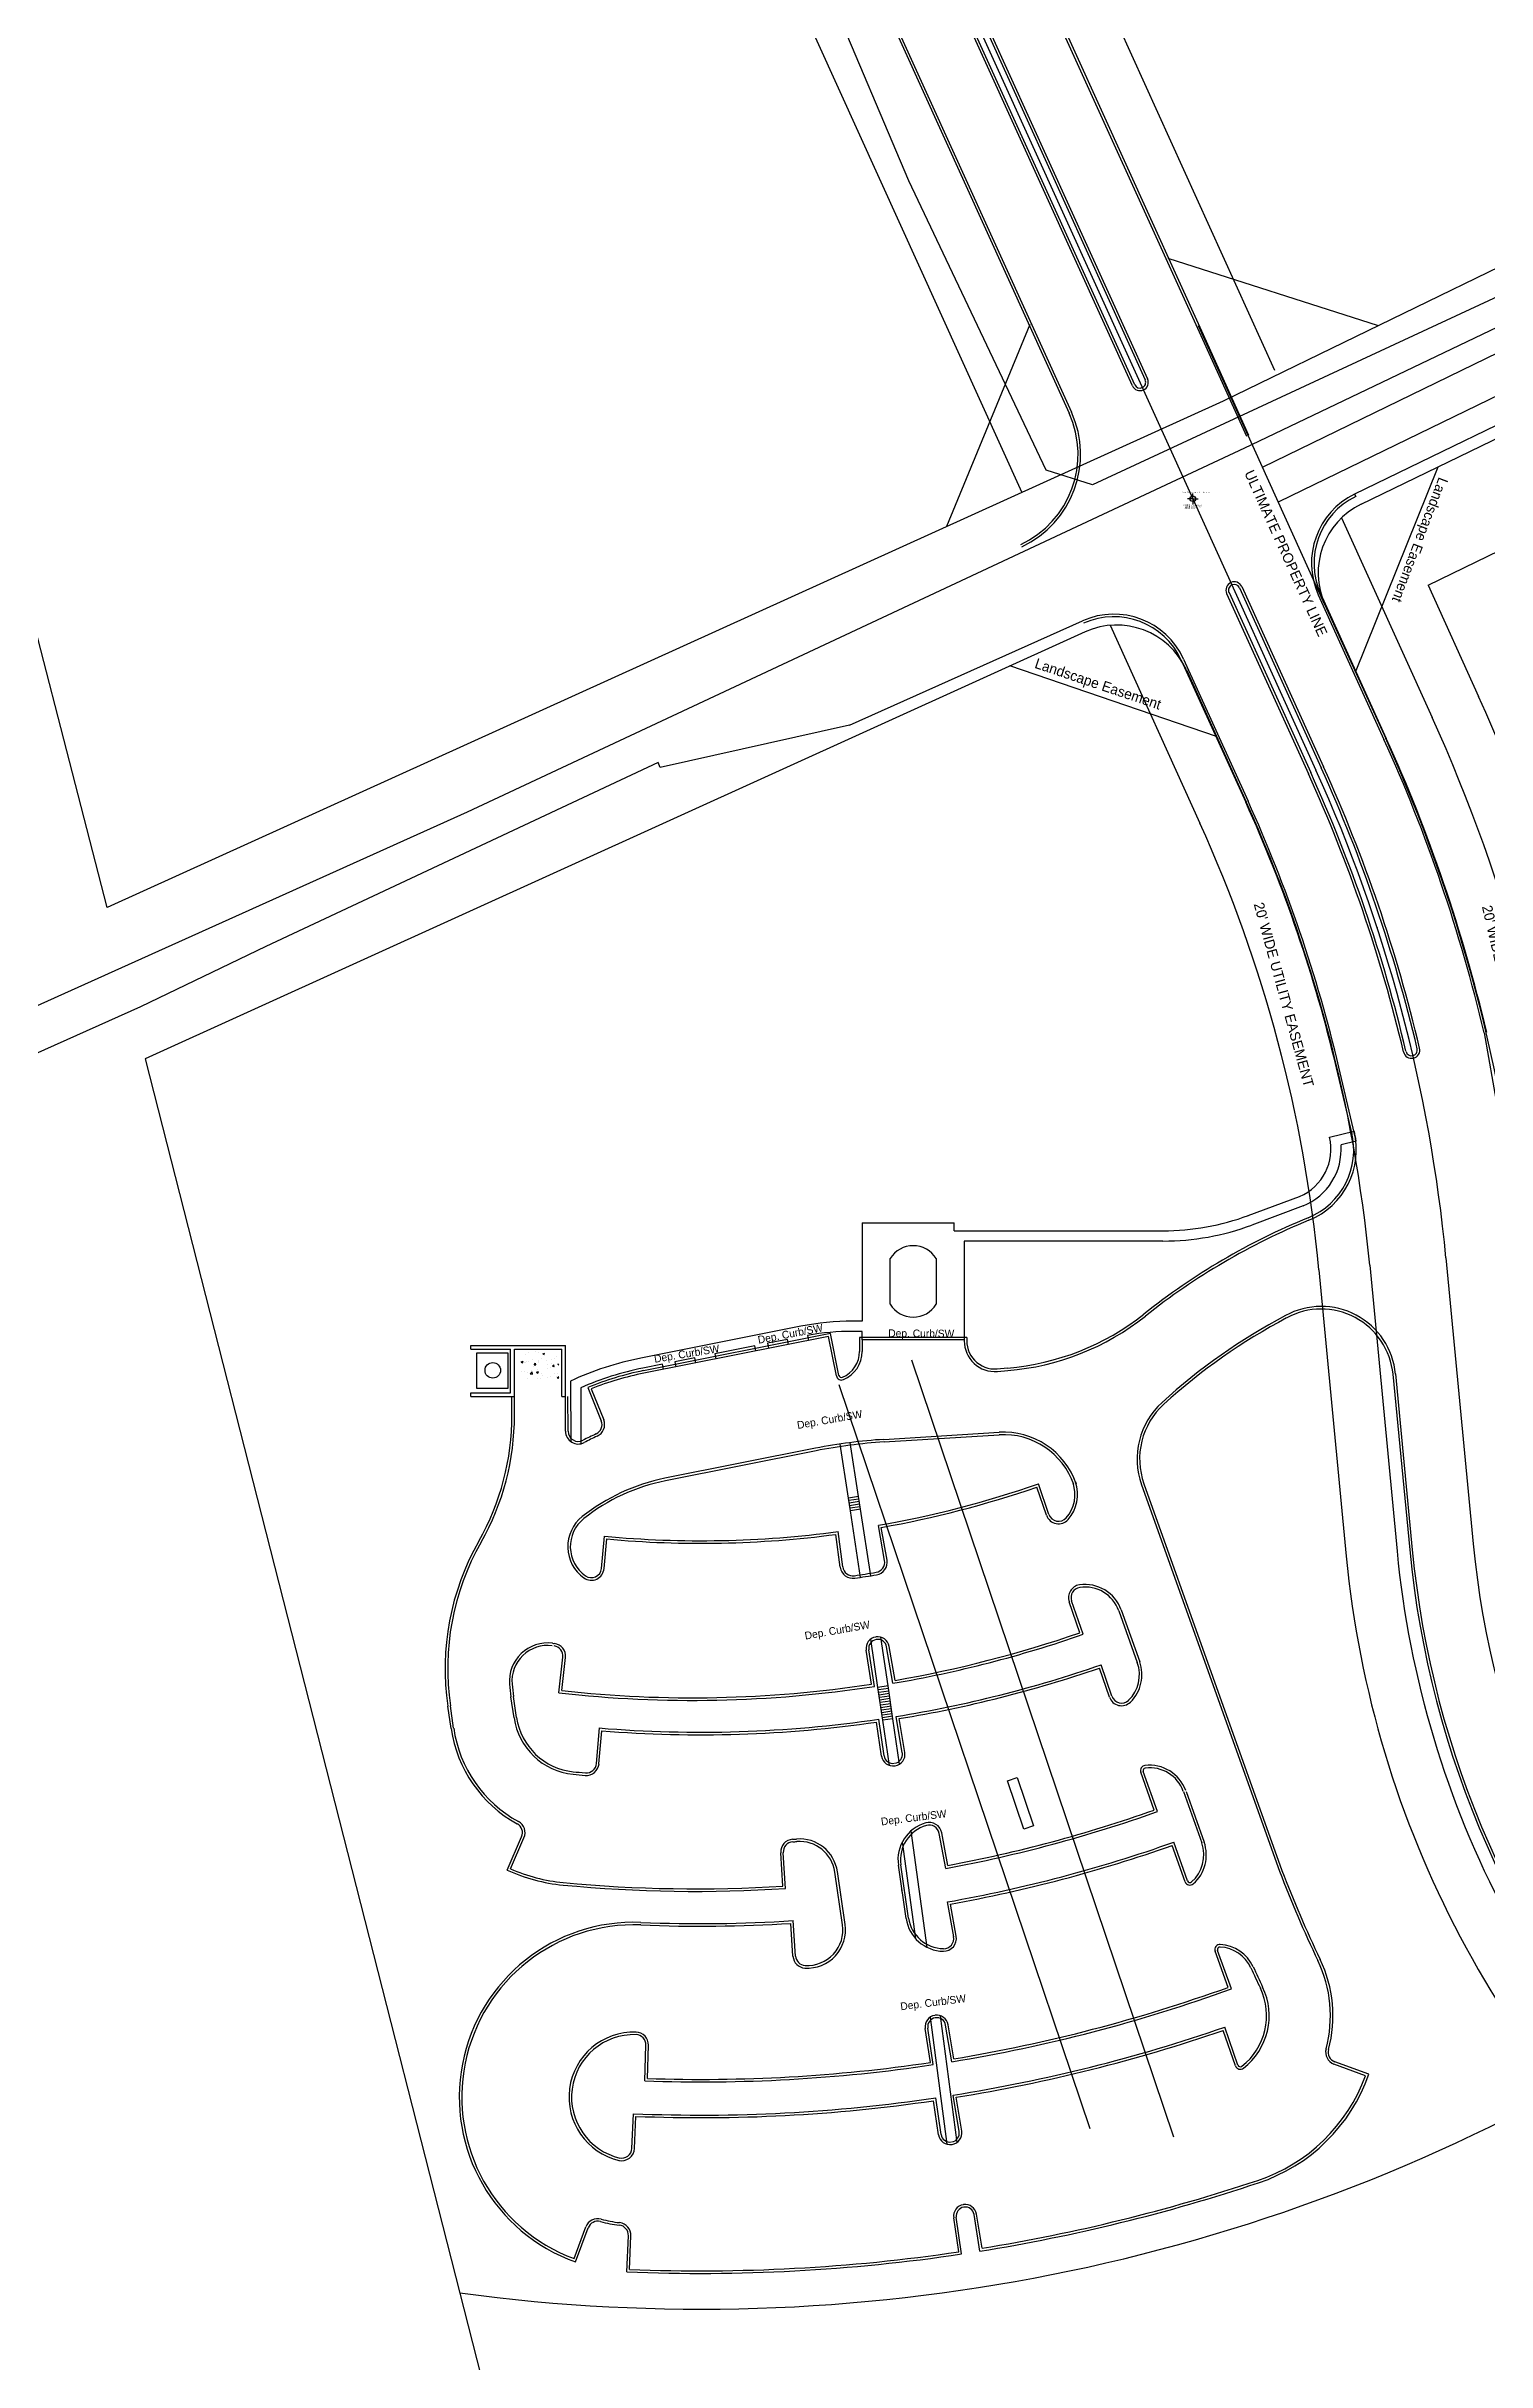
# Model space of a CAD drawing. Extents: x 5056 to 8489, y 7656 to 10510.
# Drawn here: x 5805 to 6370, y 8802 to 9709 of the extents above; entities that cross this region are included whole.
import ezdxf

# ---------------------------------------------------------------- set-up
doc = ezdxf.new("R2010")
doc.units = 0
for name, color, linetype in [('Ex Easements', 7, 'Continuous'), ('Ex Parcels', 7, 'Continuous'), ('Ex Roads', 7, 'Continuous'), ('Ex Utilities', 7, 'Continuous'), ('KML Placemark', 7, 'Continuous')]:
    doc.layers.add(name, color=color, linetype=linetype)

msp = doc.modelspace()

# ---------------------------------------------------------------- linework, layer by layer
at = {"layer": 'Ex Easements'}
for p, q in [((6173.25, 9831.23), (6286.46, 9581.8)), ((6076.9, 9777.35), (6187.37, 9533.98)), ((6244.58, 9625.68), (6327.09, 9599.32)), ((6190.47, 9599.72), (6157.93, 9520.61)), ((6318.15, 9463.6), (6350.5, 9543.98)), ((6221.98, 9481.91), (6257.13, 9404.46)), ((6263.69, 9438.4), (6182.72, 9465.98)), ((6303.82, 9229.38), (6314.51, 9117.33)), ((6144.14, 9194.13), (6246.79, 8889.8)), ((6115.71, 9184.54), (6214.03, 8893.06))]:
    msp.add_line(p, q, dxfattribs=at)
msp.add_lwpolyline([(6312.69, 9524.01), (6348.19, 9445.79)], dxfattribs=at)
for centre, radius, start, end in [((5756.31, 9177.14), 650, 5.44972, 24.41281), ((5756.31, 9177.14), 550, 5.44989, 24.41278), ((6712.71, 9155.31), 400, 185.44972, 230.34549)]:
    msp.add_arc(centre, radius, start, end, dxfattribs=at)
at = {"layer": 'Ex Parcels'}
for p, q in [((6991.97, 9922.11), (6266.24, 9569.77)), ((6281.7, 9543.93), (7054.55, 9919.15)), ((6288.25, 9530.44), (7061.1, 9905.65)), ((5829.01, 9371.32), (5702.4, 9861.89)), ((6320.39, 9529.37), (6586.36, 9658.5)), ((6346.62, 9497.64), (6590.34, 9615.96)), ((6306.17, 9489.98), (6256.56, 9599.29)), ((6266.24, 9569.77), (5829.01, 9371.32)), ((6346.62, 9497.64), (6366.41, 9454.06)), ((6306.17, 9489.98), (6329.98, 9437.52)), ((6212.17, 9479.34), (5843.8, 9312.14)), ((6251.88, 9464.42), (6275.35, 9412.72)), ((5843.8, 9312.14), (6121.67, 8223.1)), ((6323.74, 9231.27), (6334.43, 9119.22))]:
    msp.add_line(p, q, dxfattribs=at)
for centre, radius, start, end in [((6333.49, 9502.38), 30, 115.8908, 204.41278), ((6224.56, 9452.02), 30, 24.41278, 114.41278), ((5756.31, 9177.14), 670, 5.44972, 24.41281), ((5756.31, 9177.14), 630, 5.44972, 24.41281), ((5756.31, 9177.13), 570, 5.44972, 24.41278), ((6712.71, 9155.3), 380, 185.44972, 230.34611), ((6061.59, 9527.32), 705, 262.30185, 300.17995)]:
    msp.add_arc(centre, radius, start, end, dxfattribs=at)
at = {"layer": 'Ex Roads'}
for p, q in [((6154.78, 9821.72), (6256.85, 9596.84)), ((6155.69, 9822.13), (6257.76, 9597.25)), ((6129.63, 9806.36), (6254.4, 9531.47)), ((6106.76, 9783.54), (6205.95, 9565.02)), ((6107.67, 9783.96), (6206.86, 9565.43)), ((6230.73, 9575.74), (6153.59, 9745.71)), ((6474.17, 9646.81), (6274.41, 9551.18)), ((6256.85, 9596.84), (6275.37, 9556.02)), ((6257.76, 9597.25), (6276.28, 9556.44)), ((6317.8, 9533.3), (6318.24, 9532.4)), ((6254.4, 9531.47), (6302.66, 9425.13)), ((6272.67, 9496.65), (6304.71, 9426.06)), ((6273.58, 9497.06), (6305.62, 9426.47)), ((6267.66, 9494.37), (6299.7, 9423.78)), ((6268.58, 9494.79), (6300.62, 9424.2)), ((6303.57, 9493.9), (6329.3, 9437.21)), ((6304.48, 9494.32), (6330.21, 9437.63)), ((6119.91, 9442.83), (6211.21, 9483.67)), ((6249.86, 9468.27), (6275.12, 9412.62)), ((6250.77, 9468.68), (6276.03, 9413.04)), ((6045.62, 9426.27), (6044.85, 9428.12)), ((6326.63, 9363.56), (6326.67, 9363.4)), ((6368.59, 9322.3), (6373.71, 9293.3)), ((6316.8, 9282.52), (6310.69, 9308.58)), ((6317.78, 9282.7), (6311.66, 9308.81)), ((6124.81, 9247.84), (6160.81, 9247.84)), ((6160.81, 9244.72), (6160.81, 9247.84)), ((6153.81, 9233.84), (6153.81, 9215.96)), ((6153.81, 9233.84), (6153.81, 9215.96)), ((6353.6, 9234.12), (6364.29, 9122.07)), ((5971.53, 9198.32), (5971.53, 9199.82)), ((5971.53, 9199.82), (6008.61, 9199.82)), ((5971.53, 9198.32), (5987.03, 9198.32)), ((5987.03, 9181.32), (5987.03, 9198.32)), ((5988.53, 9179.82), (5988.53, 9198.32)), ((5988.53, 9198.32), (6007.11, 9198.32)), ((5994.16, 9197.16), (5994.16, 9197.16)), ((5996.66, 9197.49), (5996.66, 9197.49)), ((5997.99, 9197.01), (5997.99, 9197.01)), ((6007.11, 9179.82), (6007.11, 9198.32)), ((6008.61, 9179.82), (6008.61, 9199.82)), ((6112.43, 9204.55), (6039.12, 9189.94)), ((6111.64, 9203.38), (6039.31, 9188.96)), ((6114.73, 9187.89), (6111.64, 9203.38)), ((6115.71, 9188.08), (6112.43, 9204.55)), ((6165.9, 9202.96), (6123.81, 9202.96)), ((6123.81, 9202.96), (6123.81, 9197.49)), ((6164.81, 9201.96), (6124.81, 9201.96)), ((6124.81, 9201.96), (6124.81, 9197.49)), ((6164.81, 9201.96), (6164.81, 9201.61)), ((5973.8, 9182.93), (5973.8, 9196.89)), ((5973.8, 9196.89), (5985.93, 9196.89)), ((5985.93, 9196.89), (5985.93, 9182.93)), ((5991.25, 9193.34), (5991.95, 9193.6)), ((5991.25, 9193.34), (5991.75, 9193)), ((5991.4, 9189.6), (5991.4, 9189.6)), ((5991.53, 9193.21), (5991.53, 9193.21)), ((5991.76, 9193), (5991.96, 9193.6)), ((5992.5, 9193.21), (5992.5, 9193.21)), ((5992.61, 9189.65), (5992.61, 9189.65)), ((5992.73, 9192.98), (5992.73, 9192.98)), ((5992.85, 9196.31), (5992.85, 9196.31)), ((5993.45, 9193.66), (5993.45, 9193.66)), ((5993.74, 9189.25), (5993.74, 9189.25)), ((5994.03, 9193.54), (5994.03, 9193.54)), ((5994.69, 9188.73), (5995.47, 9189.54)), ((5994.69, 9188.73), (5995.58, 9188.59)), ((5995.19, 9190.1), (5995.19, 9190.1)), ((5995.59, 9188.58), (5995.48, 9189.53)), ((5995.73, 9194.33), (5995.73, 9194.33)), ((5995.84, 9191.46), (5995.84, 9191.46)), ((5996.33, 9192.28), (5996.81, 9192.86)), ((5996.33, 9192.28), (5996.93, 9192.23)), ((5996.94, 9192.23), (5996.82, 9192.85)), ((5997.22, 9189.31), (5997.92, 9189.58)), ((5997.22, 9189.31), (5997.72, 9188.97)), ((5997.73, 9188.97), (5997.93, 9189.57)), ((5997.74, 9190.36), (5997.74, 9190.36)), ((5997.82, 9194.04), (5997.82, 9194.04)), ((5997.84, 9192.99), (5997.84, 9192.99)), ((5997.86, 9193.69), (5997.86, 9193.69)), ((5999.08, 9189.02), (5999.08, 9189.02)), ((5999.28, 9194.66), (5999.28, 9194.66)), ((5999.66, 9196.56), (6000.36, 9196.83)), ((5999.66, 9196.56), (6000.15, 9196.23)), ((5999.66, 9187.96), (5999.66, 9187.96)), ((6000.16, 9196.22), (6000.36, 9196.83)), ((6001.07, 9194.11), (6001.07, 9194.11)), ((6001.5, 9190.93), (6001.5, 9190.93)), ((6001.68, 9192.46), (6001.68, 9192.46)), ((6002.79, 9191), (6002.79, 9191)), ((6002.92, 9194.33), (6002.92, 9194.33)), ((6003.18, 9192.76), (6003.18, 9192.76)), ((6003.5, 9191.66), (6003.99, 9192.23)), ((6003.5, 9191.66), (6004.1, 9191.6)), ((6004.11, 9191.6), (6003.99, 9192.23)), ((6004.01, 9191.26), (6004.01, 9191.26)), ((6004.13, 9194.87), (6004.13, 9194.87)), ((6004.42, 9188.8), (6004.42, 9188.8)), ((6005.11, 9195.66), (6005.11, 9195.66)), ((6005.49, 9188.96), (6005.49, 9188.96)), ((6005.62, 9192.53), (6005.99, 9192.67)), ((6005.62, 9192.53), (6005.99, 9192.29)), ((6177.72, 9190.65), (6181.78, 9190.99)), ((6177.8, 9189.65), (6181.87, 9189.99)), ((6332.83, 9188.57), (6339.4, 9119.7)), ((6333.83, 9188.66), (6340.4, 9119.79)), ((5971.53, 9179.82), (5971.53, 9181.32)), ((5971.53, 9181.32), (5987.03, 9181.32)), ((5971.53, 9179.82), (5988.53, 9179.82)), ((5985.93, 9182.93), (5973.8, 9182.93)), ((5987.56, 9172.57), (5987.53, 9179.81)), ((5988.56, 9172.57), (5988.53, 9179.82)), ((5993.83, 9186.96), (5993.83, 9186.96)), ((5997.62, 9187.03), (5997.62, 9187.03)), ((5998.87, 9186.98), (5998.87, 9186.98)), ((6001.37, 9187.31), (6001.37, 9187.31)), ((6002.67, 9187.67), (6002.67, 9187.67)), ((6005.16, 9187.81), (6005.16, 9187.81)), ((6005.36, 9187.07), (6005.99, 9187.72)), ((6005.36, 9187.07), (6005.99, 9186.97)), ((6007.11, 9179.82), (6008.61, 9179.82)), ((6008.58, 9166.19), (6008.53, 9179.82)), ((6009.58, 9166.19), (6009.53, 9179.82)), ((6017.37, 9183.4), (6022.6, 9170.29)), ((6018.67, 9182.84), (6023.53, 9170.66)), ((6119.42, 9140), (6116.15, 9161.21)), ((6123.38, 9140.62), (6120.11, 9161.76)), ((6133.36, 9163.02), (6178.45, 9165.81)), ((6133.42, 9162.02), (6178.52, 9164.81)), ((6106.58, 9159.54), (6047.52, 9147.77)), ((6106.77, 9158.56), (6047.72, 9146.79)), ((6197.05, 9133.29), (6193.26, 9144.32)), ((6197.99, 9133.62), (6193.88, 9145.59)), ((6208.42, 9146.36), (6208.67, 9145.62)), ((6234.29, 9145.23), (6288.39, 8993.85)), ((6235.24, 9145.57), (6289.33, 8994.18)), ((6123.38, 9140.62), (6119.42, 9140)), ((6123.53, 9139.63), (6119.58, 9139.02)), ((6123.68, 9138.64), (6119.73, 9138.03)), ((6123.83, 9137.65), (6119.88, 9137.04)), ((6123.99, 9136.66), (6120.03, 9136.05)), ((6124.14, 9135.67), (6120.19, 9135.06)), ((6124.22, 9108.98), (6120.19, 9135.06)), ((6128.17, 9109.59), (6124.14, 9135.67)), ((6022.67, 9112.48), (6023.82, 9125.09)), ((6116.23, 9112.94), (6114.54, 9125.79)), ((6117.22, 9113.07), (6115.4, 9126.92)), ((6133.6, 9115.6), (6131.16, 9129.35)), ((6134.59, 9115.77), (6132.32, 9128.54)), ((6023.67, 9112.39), (6024.73, 9124)), ((6210.16, 9087.29), (6205.97, 9099.43)), ((6211.43, 9086.67), (6206.91, 9099.76)), ((6225.38, 9095.89), (6232.64, 9075.56)), ((6226.32, 9096.23), (6233.59, 9075.89)), ((6128.46, 9067.12), (6126.42, 9080.49)), ((6129.6, 9066.28), (6127.41, 9080.64)), ((6131.02, 9065.84), (6128.24, 9084.82)), ((6134.98, 9066.42), (6132.18, 9085.51)), ((6136.89, 9067.47), (6134.41, 9081.78)), ((6137.7, 9068.62), (6135.39, 9081.95)), ((6006.01, 9063.74), (6007.56, 9077.68)), ((6007.12, 9064.62), (6008.55, 9077.57)), ((6221.73, 9062.07), (6217.81, 9073.45)), ((6222.68, 9062.4), (6218.43, 9074.72)), ((5988.4, 9053.93), (5987.19, 9062.19)), ((5989.39, 9054.08), (5988.18, 9062.34)), ((5963.75, 9049.71), (5962.45, 9058.56)), ((5964.74, 9049.86), (5963.44, 9058.71)), ((6132.4, 9038.95), (6130.47, 9052.29)), ((6133.39, 9039.09), (6131.31, 9053.42)), ((6135.5, 9035.3), (6132.91, 9052.97)), ((6139.47, 9035.8), (6136.87, 9053.55)), ((6140.56, 9040.2), (6138.21, 9054.49)), ((6141.55, 9040.36), (6139.36, 9053.66)), ((6020.7, 9036.04), (6021.83, 9049.97)), ((6021.69, 9035.96), (6022.74, 9048.89)), ((6239.23, 9017.81), (6234, 9032.61)), ((6240.51, 9017.2), (6234.95, 9032.95)), ((6250.68, 9025.09), (6257.88, 9004.93)), ((6251.76, 9025.04), (6258.82, 9005.26)), ((5985.67, 8994.3), (5991.36, 9007.33)), ((5986.98, 8994.81), (5992.28, 9006.93)), ((6150.32, 8964.03), (6144.03, 9009.68)), ((6157.58, 8994.96), (6155.02, 9008.69)), ((6158.38, 8996.12), (6156, 9008.87)), ((6093.74, 8988.06), (6092.91, 9001.06)), ((6094.81, 8987.13), (6093.91, 9001.12)), ((6145.82, 8967.39), (6140.59, 9005.36)), ((6251.35, 8989.75), (6246.33, 9003.97)), ((6252.29, 8990.08), (6246.94, 9005.24)), ((6117.13, 8972.9), (6114.12, 8993.54)), ((6118.12, 8973.04), (6115.11, 8993.69)), ((6142.04, 8975.35), (6139, 8996.18)), ((6143.03, 8975.5), (6139.99, 8996.33)), ((6116.56, 8983.76), (6116.45, 8984.53)), ((6140.54, 8985.61), (6140.39, 8986.69)), ((6160.68, 8968.22), (6158.24, 8981.81)), ((6161.66, 8968.4), (6159.4, 8981.01)), ((6097.71, 8960.58), (6096.89, 8973.44)), ((6098.71, 8960.64), (6097.82, 8974.51)), ((6268.25, 8948.37), (6263.17, 8962.49)), ((6269.53, 8947.77), (6264.11, 8962.83)), ((6151.46, 8936.66), (6158.04, 8886.91)), ((6155.41, 8937.27), (6161.98, 8887.62)), ((6039.63, 8911.71), (6040.07, 8925.73)), ((6040.66, 8912.68), (6041.07, 8925.7)), ((6151.57, 8918.94), (6149.56, 8932.29)), ((6152.7, 8918.09), (6150.55, 8932.44)), ((6159.9, 8919.22), (6157.53, 8933.54)), ((6160.73, 8920.37), (6158.52, 8933.71)), ((6271.11, 8917.61), (6266.33, 8931.51)), ((6272.05, 8917.94), (6266.95, 8932.79)), ((6322.12, 8913.73), (6309.71, 8918.3)), ((6323.4, 8914.32), (6310.06, 8919.24)), ((6034.6, 8885.28), (6035.15, 8898.88)), ((6035.6, 8885.24), (6036.11, 8897.83)), ((6154.74, 8890.61), (6152.79, 8903.95)), ((6155.73, 8890.76), (6153.64, 8905.09)), ((6162.84, 8891.85), (6160.54, 8906.15)), ((6163.83, 8892.01), (6161.69, 8905.32)), ((6011.92, 8842.1), (6016.53, 8854.5)), ((6012.51, 8840.82), (6017.47, 8854.15)), ((6162.68, 8844.76), (6160.7, 8858.13)), ((6163.81, 8843.92), (6161.69, 8858.28)), ((6170.98, 8845.03), (6168.66, 8859.36)), ((6171.81, 8846.18), (6169.65, 8859.52)), ((6032.65, 8836.93), (6033.22, 8851.06)), ((6033.69, 8837.88), (6034.22, 8851.02))]:
    msp.add_line(p, q, dxfattribs=at)
for points in [[(6231.64, 9576.16), (6154.5, 9746.12)], [(6158.59, 9747.98), (6235.74, 9578.02)], [(6159.51, 9748.39), (6236.65, 9578.43)], [(6642.55, 9709.51), (6638.17, 9707.37), (6632.25, 9704.45), (6627.81, 9702.27), (6623.37, 9700.08), (6617.46, 9697.16), (6611.54, 9694.24), (6607.1, 9692.05), (6601.18, 9689.13), (6596.74, 9686.95), (6590.82, 9684.03), (6586.38, 9681.84), (6468.17, 9624.56), (6469.03, 9622.76), (6407.8, 9576.91), (6317.8, 9533.3)], [(6274.64, 9551.3), (5970.02, 9408.74), (5342.5, 9126.34)], [(6119.91, 9442.83), (6045.62, 9426.27)], [(6044.85, 9428.12), (6030.12, 9421.28), (5891.13, 9356.05), (5842.07, 9332.5)], [(5842.07, 9332.5), (5349.07, 9111.75)], [(6307.96, 9281.41), (6317.67, 9283.79)], [(6318.36, 9279.84), (6312.47, 9278.4)], [(6276.15, 9250.73), (6296.25, 9258.2)], [(6297.65, 9254.45), (6277.55, 9246.98)], [(6124.81, 9247.84), (6124.81, 9209.34), (6121.12, 9209.34)], [(6160.81, 9244.72), (6187.37, 9244.72), (6242.71, 9244.72)], [(6135.81, 9215.96), (6135.81, 9233.84)], [(6135.81, 9215.96), (6135.81, 9233.84)], [(6242.71, 9240.72), (6164.81, 9240.72), (6164.81, 9201.96), (6160.81, 9201.96)], [(6100.79, 9207.33), (6038.14, 9194.85)], [(6083.2, 9197.71), (6082.81, 9199.67), (6067.12, 9196.54), (6067.51, 9194.58)], [(6095.95, 9200.25), (6095.56, 9202.21), (6087.71, 9200.65), (6088.1, 9198.69)], [(6103.44, 9203.77), (6103.8, 9201.81)], [(6124.81, 9201.96), (6124.81, 9205.34), (6121.12, 9205.34)], [(6046.91, 9190.48), (6046.52, 9192.44), (6038.92, 9190.92)], [(6059.66, 9193.02), (6059.27, 9194.98), (6051.43, 9193.42), (6051.82, 9191.45)], [(6010.5, 9185.86), (6010.6, 9162.2)], [(6014.51, 9183.28), (6014.6, 9161.31)], [(6120.19, 9135.06), (6119.42, 9140)], [(6124.14, 9135.67), (6123.38, 9140.62)], [(6134.98, 9066.42), (6131.02, 9065.84)], [(6132.91, 9052.97), (6131.02, 9065.84)], [(6135.13, 9065.43), (6131.17, 9064.85)], [(6135.27, 9064.44), (6131.31, 9063.86)], [(6135.42, 9063.45), (6131.46, 9062.87)], [(6135.56, 9062.46), (6131.6, 9061.88)], [(6135.71, 9061.47), (6131.75, 9060.89)], [(6136.87, 9053.55), (6134.98, 9066.42)], [(6135.85, 9060.48), (6131.89, 9059.9)], [(6136, 9059.49), (6132.04, 9058.91)], [(6136.14, 9058.5), (6132.18, 9057.92)], [(6136.29, 9057.51), (6132.33, 9056.93)], [(6136.43, 9056.52), (6132.47, 9055.94)], [(6136.58, 9055.53), (6132.62, 9054.95)], [(6136.72, 9054.54), (6132.76, 9053.96)], [(6136.87, 9053.55), (6132.91, 9052.97)]]:
    msp.add_lwpolyline(points, dxfattribs=at)
msp.add_lwpolyline([(6188.15, 9010.32), (6181.75, 9029.27), (6185.54, 9030.55), (6191.94, 9011.6)], close=True, dxfattribs=at)
msp.add_circle((5980.07, 9190.06), 3.05, dxfattribs=at)
for centre, radius, start, end in [((6233.69, 9577.09), 2.25, 294.0969, 24.41278), ((6233.69, 9577.09), 3.25, 294.0969, 24.41278), ((6233.69, 9577.09), 3.25, 204.41278, 294.0969), ((6233.69, 9577.09), 2.25, 204.41278, 294.0969), ((6170.43, 9548.9), 39, 295.07941, 24.41278), ((6170.43, 9548.9), 40, 295.07941, 24.41278), ((6330.89, 9506.3), 30, 115.85477, 204.41278), ((6330.89, 9506.3), 29, 115.85477, 204.41278), ((6270.62, 9495.72), 3.25, 114.41278, 204.41278), ((6270.62, 9495.72), 2.25, 114.41278, 204.41278), ((6270.62, 9495.72), 3.25, 24.41278, 114.41278), ((6270.62, 9495.72), 2.25, 24.41278, 114.41278), ((6223.46, 9456.28), 30, 24.41278, 114.0969), ((6223.46, 9456.28), 29, 24.41278, 114.0969), ((5756.31, 9177.14), 629.25, 13.33767, 24.41281), ((5756.31, 9177.14), 630.25, 13.33767, 24.41281), ((5756.31, 9177.14), 596.75, 13.33767, 24.41281), ((5756.31, 9177.14), 597.75, 13.33767, 24.41281), ((5756.31, 9177.14), 600, 5.44972, 24.41281), ((5756.31, 9177.14), 602.25, 13.33767, 24.41281), ((5756.31, 9177.14), 603.25, 13.33767, 24.41281), ((5756.31, 9177.14), 569.75, 13.33767, 24.41281), ((5756.31, 9177.14), 570.75, 13.33767, 24.41281), ((6340.13, 9315.55), 2.25, 193.33767, 283.02731), ((6340.13, 9315.55), 2.25, 283.02731, 13.33767), ((6340.13, 9315.55), 3.25, 283.02731, 13.33767), ((6340.13, 9315.55), 3.25, 193.33767, 283.02731), ((6288.44, 9276.7), 20.08, 292.89683, 13.57327), ((6288.74, 9276.43), 28.72, 292.11247, 14.15287), ((6288.73, 9276.43), 29.72, 292.12063, 14.21705), ((6288.53, 9276.66), 30, 6.08971, 13.75196), ((6288.53, 9276.66), 24, 292.32204, 4.1579), ((6400.57, 9003.76), 266, 112.32204, 128.43996), ((6400.57, 9003.76), 265, 112.32204, 128.43996), ((6242.71, 9340.72), 96, 270, 290.38683), ((6242.71, 9340.72), 100, 270, 290.38683), ((6144.81, 9228.36), 10.54, 31.35333, 148.64667), ((6144.81, 9228.36), 10.54, 31.35333, 148.64667), ((6144.81, 9221.44), 10.54, 211.35333, 328.64667), ((6144.81, 9221.44), 10.54, 211.35333, 328.64667), ((6121.12, 9105.34), 104, 90, 101.27319), ((6173.66, 9289.65), 99, 274.7092, 308.43996), ((6173.66, 9289.65), 100, 274.7092, 308.43996), ((6400.57, 9003.76), 235, 117.87295, 132.32338), ((6400.57, 9003.76), 234, 117.87295, 132.32338), ((6304.74, 9185.86), 29.23, 5.39355, 118.68014), ((6304.74, 9185.86), 28.23, 5.39355, 118.68014), ((6121.12, 9105.34), 100, 90, 100.18027), ((6112.81, 9197.49), 11, 292.81015, 0), ((6112.81, 9197.49), 12, 292.81015, 0), ((6176.81, 9201.61), 12, 180, 274.7092), ((6176.81, 9201.61), 11, 172.96453, 274.7092), ((6062.38, 9073.24), 124, 101.27319, 114.73308), ((6062.38, 9073.24), 120, 101.27319, 113.51039), ((6062.38, 9073.24), 119, 101.27319, 112.22611), ((6062.38, 9073.24), 118, 101.27319, 111.74463), ((6116.69, 9188.28), 1, 191.27319, 292.81015), ((6116.69, 9188.28), 2, 191.27319, 292.81015), ((5888.56, 9172.16), 99, 330.35714, 0.23635), ((5888.56, 9172.16), 100, 330.35714, 0.23635), ((6018.88, 9168.8), 4, 294.47403, 21.74463), ((6018.88, 9168.8), 5, 294.47403, 21.74463), ((6262.55, 9155.33), 30, 132.32338, 199.66265), ((6262.55, 9155.33), 29, 132.32338, 199.66265), ((6013.58, 9166.21), 5, 180.23635, 297.69447), ((6013.58, 9166.21), 4, 180.23635, 297.69447), ((6062.38, 9073.24), 101, 114.47403, 117.69447), ((6062.38, 9073.24), 100, 114.47403, 117.69447), ((6145.68, 8963.4), 200, 93.53099, 101.27319), ((6145.68, 8963.4), 199, 93.53099, 101.27319), ((6180.3, 9135.86), 30, 18.97121, 93.53099), ((6180.3, 9135.86), 29, 18.97121, 93.53099), ((6062.38, 9073.24), 76, 101.27319, 128.44603), ((6062.38, 9073.24), 75, 101.27319, 128.44603), ((6061.59, 9527.32), 404, 279.91598, 289.11304), ((6061.59, 9527.32), 405, 280.0578, 288.97121), ((6194.23, 9141.48), 14, 318.97121, 18.97121), ((6194.23, 9141.48), 15, 318.97121, 18.97121), ((6201.78, 9134.92), 4, 198.97121, 318.97121), ((6024.45, 9121.01), 15, 128.44603, 234.77704), ((6024.45, 9121.01), 14, 128.44603, 234.77704), ((6061.59, 9527.32), 404, 264.63522, 277.65294), ((6061.59, 9527.32), 405, 264.77704, 277.51112), ((6201.78, 9134.92), 5, 198.97121, 318.97121), ((6062.38, 9073.24), 101, 150.35714, 188.3566), ((6062.38, 9073.24), 100, 150.35714, 188.3566), ((6129.67, 9114.9), 4, 279.37243, 10.0578), ((6129.67, 9114.9), 5, 279.37243, 10.0578), ((6712.71, 9155.31), 375, 185.44951, 222.12775), ((6712.71, 9155.31), 374, 185.44951, 222.12775), ((6712.71, 9155.31), 350, 185.44951, 222.12775), ((6018.69, 9112.84), 5, 234.77704, 354.77704), ((6018.69, 9112.84), 4, 234.77704, 354.77704), ((6121.19, 9113.59), 5, 187.51112, 278.19649), ((6121.19, 9113.59), 4, 187.51112, 278.19649), ((6061.59, 9527.32), 422, 278.19649, 279.37243), ((6061.59, 9527.32), 423, 278.19649, 279.37243), ((6210.69, 9101.07), 5, 98.64245, 199.06246), ((6210.69, 9101.07), 4, 98.64245, 199.06246), ((6212.19, 9091.18), 15, 19.66265, 98.64245), ((6212.19, 9091.18), 14, 19.66265, 98.64245), ((6001.58, 9068.29), 15, 82.94926, 184.65577), ((6001.58, 9068.29), 14, 82.94926, 184.65577), ((6058.29, 9526.79), 447, 262.94926, 263.04759), ((6003.58, 9078.12), 4, 353.68141, 83.04759), ((6003.58, 9078.12), 5, 353.68141, 83.04759), ((6130.87, 9081.16), 4.5, 99.25037, 188.6793), ((6130.87, 9081.16), 3.5, 99.25037, 188.6793), ((6058.29, 9526.79), 447, 279.25037, 279.26192), ((6130.96, 9081.18), 4.5, 9.83299, 99.26192), ((6130.96, 9081.18), 3.5, 9.83299, 99.26192), ((6058.29, 9526.79), 466, 279.71003, 289.18541), ((6058.29, 9526.79), 465, 279.83299, 289.05072), ((6061.59, 9527.32), 479, 279.2044, 289.11286), ((6061.59, 9527.32), 480, 279.32401, 288.99324), ((6219.46, 9070.85), 14, 314.40445, 19.66265), ((6219.46, 9070.85), 15, 314.40445, 19.66265), ((6062.38, 9073.24), 76, 184.65577, 188.3566), ((6062.38, 9073.24), 75, 184.65577, 188.3566), ((6058.29, 9526.79), 466, 263.55845, 278.80225), ((6058.29, 9526.79), 465, 263.68141, 278.6793), ((6226.46, 9063.7), 5, 198.99324, 314.40445), ((6226.46, 9063.7), 4, 198.99324, 314.40445), ((6014.13, 9057.71), 26, 188.3566, 264.22809), ((6014.13, 9057.71), 25, 188.3566, 264.22809), ((6061.59, 9527.32), 479, 265.23773, 278.36927), ((6061.59, 9527.32), 480, 265.35735, 278.24965), ((6014.21, 9057.12), 51, 188.3566, 241.17847), ((6014.21, 9057.12), 50, 188.3566, 241.17847), ((6016.71, 9036.37), 5, 264.77624, 355.35735), ((6016.71, 9036.37), 4, 264.77624, 355.35735), ((6136.86, 9039.59), 4.5, 188.24965, 278.77211), ((6136.86, 9039.59), 3.5, 188.24965, 278.77211), ((6061.59, 9527.32), 498, 278.77211, 278.80155), ((6137.11, 9039.63), 3.5, 278.80155, 9.32401), ((6137.11, 9039.63), 4.5, 278.80155, 9.32401), ((6235.89, 9033.28), 2, 97.08257, 199.46056), ((6235.89, 9033.28), 1, 97.08257, 199.46056), ((6237.49, 9020.38), 15, 19.66265, 97.08257), ((6237.49, 9020.38), 14, 19.66265, 97.08257), ((6061.59, 9527.32), 498, 264.22809, 264.77624), ((6061.59, 9527.32), 497, 264.22809, 264.77624), ((6059.33, 9526.96), 541, 280.46349, 289.56647), ((6059.33, 9526.96), 540, 280.5694, 289.46056), ((5987.7, 9008.94), 4, 336.39438, 61.17847), ((5987.7, 9008.94), 5, 336.39438, 61.17847), ((6153.85, 8998.35), 15, 106.02827, 188.29199), ((6153.85, 8998.35), 14, 106.02827, 188.29199), ((6151.09, 9007.96), 5, 10.5694, 106.02827), ((6151.09, 9007.96), 4, 10.5694, 106.02827), ((6097.9, 9001.38), 5, 94.19766, 183.65405), ((6097.9, 9001.38), 4, 94.19766, 183.65405), ((6059.33, 9526.96), 522, 274.19766, 274.37245), ((6059.33, 9526.96), 523, 274.19766, 274.37245), ((6100.27, 8991.52), 15, 8.29199, 94.37245), ((6100.27, 8991.52), 14, 8.29199, 94.37245), ((6061.59, 9527.32), 554, 280.04689, 289.5456), ((6061.59, 9527.32), 555, 280.15031, 289.44217), ((6244.7, 9000.22), 14, 311.04854, 19.66265), ((6244.7, 9000.22), 15, 311.04854, 19.66265), ((6014.21, 9057.12), 69, 245.56397, 264.51495), ((6014.21, 9057.12), 68, 246.39438, 264.51495), ((6059.33, 9526.96), 541, 264.51495, 273.75996), ((6059.33, 9526.96), 540, 264.51495, 273.65405), ((6253.23, 8990.41), 2, 199.44217, 311.04854), ((6253.23, 8990.41), 1, 199.44217, 311.04854), ((6712.71, 9155.31), 454, 200.83326, 205.63671), ((6712.71, 9155.31), 453, 200.83326, 205.63671), ((6035.44, 8905.37), 68.5, 87.73331, 250.44239), ((6035.44, 8905.37), 67.5, 87.73331, 249.60592), ((6061.59, 9527.32), 555, 267.57519, 273.64618), ((6061.59, 9527.32), 554, 267.57519, 273.74961), ((6103.28, 8970.88), 15, 266.67746, 8.29199), ((6103.28, 8970.88), 14, 266.67746, 8.29199), ((6156.88, 8977.52), 15, 188.29199, 269.17575), ((6156.88, 8977.52), 14, 188.29199, 269.17575), ((6156.74, 8967.52), 5, 269.17575, 10.15031), ((6156.74, 8967.52), 4, 269.17575, 10.15031), ((6265.05, 8963.17), 2, 87.14949, 199.77724), ((6265.05, 8963.17), 1, 87.14949, 199.77724), ((6264.41, 8950.18), 14, 24.58766, 87.14949), ((6264.41, 8950.18), 15, 24.58766, 87.14949), ((6102.7, 8960.9), 5, 183.64618, 266.67746), ((6102.7, 8960.9), 4, 183.64618, 266.67746), ((6712.71, 9155.31), 479, 204.58766, 205.63671), ((6712.71, 9155.31), 478, 204.58766, 205.63671), ((6258.32, 8937.25), 50, 344.98055, 25.63671), ((6258.32, 8937.25), 51, 344.98055, 25.63671), ((6060.16, 9527.09), 616, 279.31877, 289.87026), ((6060.16, 9527.09), 615, 279.41179, 289.77724), ((6258.32, 8937.25), 25, 307.70189, 25.63671), ((6258.32, 8937.25), 26, 307.70189, 25.63671), ((6154.01, 8932.96), 4.5, 98.97665, 188.548), ((6154.01, 8932.96), 3.5, 98.97665, 188.548), ((6154.08, 8932.97), 4.5, 9.41179, 98.98314), ((6154.08, 8932.97), 3.5, 9.41179, 98.98314), ((6035.44, 8905.37), 25.5, 88.23339, 256.87603), ((6035.44, 8905.37), 24.5, 88.23339, 256.87603), ((6036.08, 8925.86), 4, 358.18254, 88.23339), ((6036.08, 8925.86), 5, 358.18254, 88.23339), ((6061.59, 9527.32), 629, 279.05059, 289.05523), ((6061.59, 9527.32), 630, 279.14168, 288.96414), ((6061.59, 9527.32), 616, 267.95647, 278.50556), ((6061.59, 9527.32), 615, 268.04927, 278.41233), ((6273, 8918.26), 2, 198.96414, 307.70189), ((6273, 8918.26), 1, 198.96414, 307.70189), ((6311.44, 8923), 5, 164.98055, 249.76464), ((6311.44, 8923), 4, 164.98055, 249.76464), ((6258.32, 8937.25), 68, 288.43819, 339.76464), ((6258.32, 8937.25), 69, 288.43819, 340.59505), ((6061.59, 9527.32), 629, 267.59087, 278.41423), ((6061.59, 9527.32), 630, 267.68196, 278.32314), ((6159.2, 8891.26), 4.5, 188.32314, 278.72381), ((6159.2, 8891.26), 3.5, 188.32314, 278.72381), ((6159.39, 8891.29), 3.5, 278.741, 9.14168), ((6159.39, 8891.29), 4.5, 278.741, 9.14168), ((6030.61, 8885.44), 5, 256.08041, 357.68196), ((6030.61, 8885.44), 4, 256.08041, 357.68196), ((6061.59, 9527.32), 648, 278.72381, 278.741), ((6061.59, 9527.32), 691, 279.10844, 288.43819), ((6061.59, 9527.32), 690, 279.19136, 288.43819), ((6165.15, 8858.79), 4.5, 98.80511, 188.42398), ((6165.15, 8858.79), 3.5, 98.80511, 188.42398), ((6061.59, 9527.32), 672, 278.80511, 278.81023), ((6165.21, 8858.8), 4.5, 9.19136, 98.81023), ((6165.21, 8858.8), 3.5, 9.19136, 98.81023), ((6021.22, 8852.76), 5, 74.86982, 159.60592), ((6021.22, 8852.76), 4, 74.86982, 159.60592), ((6035.44, 8905.37), 50.5, 254.86982, 263.44538), ((6035.44, 8905.37), 49.5, 254.86982, 263.44538), ((6029.22, 8851.23), 4, 357.68196, 83.44538), ((6029.22, 8851.23), 5, 357.68196, 83.44538), ((6061.59, 9527.32), 691, 267.59905, 278.5069), ((6061.59, 9527.32), 690, 267.68196, 278.42398)]:
    msp.add_arc(centre, radius, start, end, dxfattribs=at)
at = {"layer": 'Ex Utilities'}
for p, q in [((6143.05, 9656.02), (6098.09, 9762.63)), ((6495.3, 9667.2), (6215.02, 9536.89)), ((6196.92, 9542.73), (6143.05, 9656.02)), ((6215.02, 9536.89), (6196.92, 9542.73))]:
    msp.add_line(p, q, dxfattribs=at)
at = {"layer": 'KML Placemark'}
for q in [(6254.4, 9533.6), (6252.26, 9531.47), (6254.4, 9529.33), (6256.53, 9531.47)]:
    msp.add_line((6254.4, 9531.47), q, dxfattribs=at)
msp.add_circle((6254.4, 9531.47), 1.07, dxfattribs=at)

# ---------------------------------------------------------------- texts
at = {"layer": 'Ex Easements'}
for s, rotation, p in [('Landscape Easement', 249.05574, (6350.85, 9540.23)), ('Landscape Easement', 341.4286, (6192.11, 9465.33)), ("20' WIDE UTILITY EASEMENT", 285.40963, (6278.22, 9372.71)), ("20' WIDE UTILITY EASEMENT", 283.12157, (6367.66, 9371.71))]:
    msp.add_text(s, height=4, rotation=rotation, dxfattribs=at).set_placement(p)
at = {"layer": 'Ex Parcels'}
msp.add_text('ULTIMATE PROPERTY LINE', height=4, rotation=294.35049, dxfattribs=at).set_placement((6274.5, 9541.58))
at = {"layer": 'Ex Roads'}
for rotation, p in [(10.86702, (6084.24, 9200.49)), (359.61806, (6135.04, 9203.13)), (9.37425, (6043.55, 9193.02)), (10.02543, (6099.59, 9167.08)), (10.02543, (6102.57, 9084.57)), (7.25289, (6132.38, 9011.77)), (7.25289, (6139.98, 8939.37))]:
    msp.add_text('Dep. Curb/SW', height=3, rotation=rotation, dxfattribs=at).set_placement(p)
at = {"layer": 'KML Placemark'}
for s, p in [('Name: StocktonTownshipLineIntersection  ', (6250.21, 9533.83)), ('Longitude: -75.6885816142 ', (6250.79, 9528.81)), ('Altitude: 0.0000         ', (6251.19, 9527.63)), ('Latitude: 40.0656974767  ', (6251.24, 9528.16))]:
    msp.add_text(s, height=0.4265, dxfattribs=at).set_placement(p)

doc.saveas('drawing.dxf')
